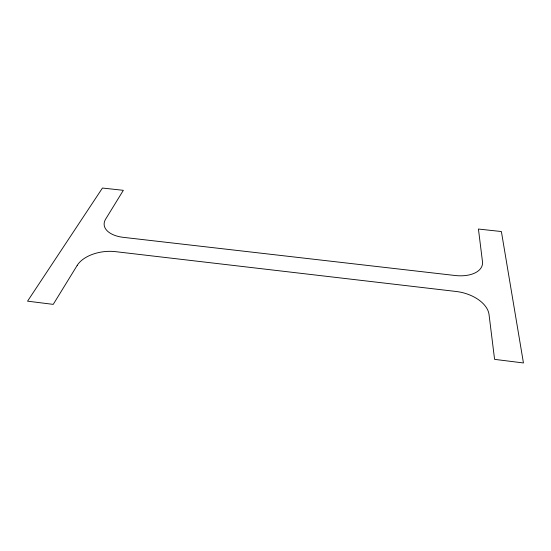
<?xml version="1.0" encoding="UTF-8"?>
<svg xmlns="http://www.w3.org/2000/svg" width="551" height="551" viewBox="0 0 551 551"><rect width="100%" height="100%" fill="white"/><g stroke="black" fill="none" stroke-linecap="round" stroke-linejoin="round"><path stroke-width="0.83" d="M77.209 265.382L53.24 304.372L27.55 301.17L102.445 188.043L123.348 190.322L105.654 219.105A27.736 15.029 -4.7 0 0 123.403 237.357L455.023 275.493A29.01 16.199 11.4 0 0 482.476 261.656L478.433 229.037L501.389 231.537L523.45 362.957L494.584 359.362L489.026 314.49A31.951 19.395 13.5 0 0 456.173 291.479L115.421 251.642A30.56 17.777 -7.2 0 0 77.209 265.382"/></g></svg>
